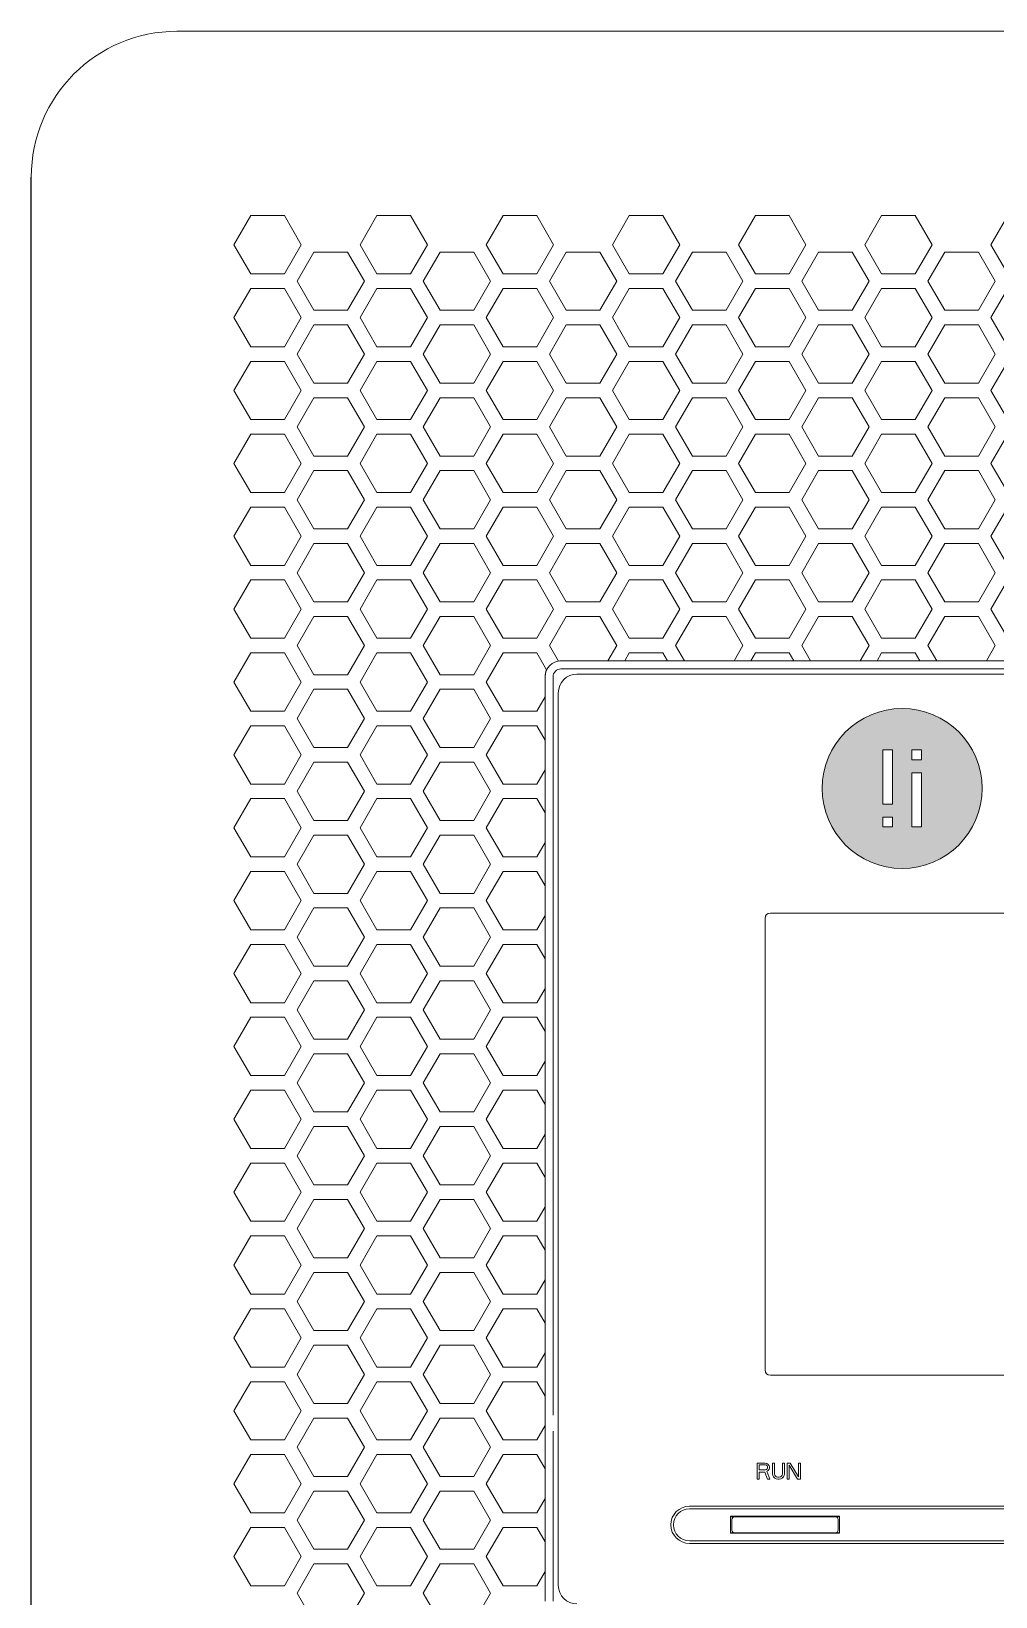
# Model space of a CAD drawing. Header units: millimetres. Extents: x 0 to 40, y -18 to 120.
# Drawn here: x 0 to 16.9, y 92.58 to 120 of the extents above; entities that cross this region are included whole.
import ezdxf

# ---------------------------------------------------------------- set-up
doc = ezdxf.new("R2010")
doc.units = ezdxf.units.MM
for name, color, linetype in [('4208-40004_0', 7, 'Continuous'), ('ACOT', 7, 'Continuous'), ('Capa 1', 7, 'Continuous'), ('UK-MIANBAN_0', 7, 'Continuous')]:
    doc.layers.add(name, color=color, linetype=linetype)

msp = doc.modelspace()

# ---------------------------------------------------------------- hatches: boundary and pattern name
at = {"layer": 'ACOT', "lineweight": 5}
h = msp.add_hatch(color=7, dxfattribs=at)
h.dxf.hatch_style = 1
edge = h.paths.add_edge_path()
edge.add_spline(control_points=[(15.26, 108.138), (14.486, 108.138), (13.859, 107.51), (13.859, 106.736), (13.859, 105.962), (14.486, 105.335), (15.26, 105.335), (16.035, 105.335), (16.662, 105.962), (16.662, 106.736), (16.662, 107.51), (16.035, 108.138), (15.26, 108.138)], knot_values=[0, 0, 0, 0, 1, 1, 1, 2, 2, 2, 3, 3, 3, 4, 4, 4, 4], degree=3, periodic=0)
h.paths.add_polyline_path([(15.6, 107.24), (15.43, 107.24), (15.43, 107.41), (15.6, 107.41)], flags=16)
h.paths.add_polyline_path([(15.6, 106.063), (15.43, 106.063), (15.43, 107.011), (15.6, 107.011)], flags=16)
h.paths.add_polyline_path([(15.091, 106.461), (14.922, 106.461), (14.922, 107.41), (15.091, 107.41)], flags=16)
h.paths.add_polyline_path([(15.091, 106.063), (14.922, 106.063), (14.922, 106.233), (15.091, 106.233)], flags=16)

# ---------------------------------------------------------------- linework, layer by layer
at = {"lineweight": 5}
for p, q in [((37.447, 119.998), (2.553, 119.998)), ((10.614, 108.738), (9.561, 108.738)), ((10.614, 108.738), (9.561, 108.738)), ((30.932, 108.738), (10.614, 108.738)), ((30.932, 108.738), (10.614, 108.738)), ((9.235, 108.412), (9.235, 92.778)), ((9.235, 108.412), (9.235, 92.778))]:
    msp.add_line(p, q, dxfattribs=at)
msp.add_line((0, 45.182), (0, 117.445))
at = {"color": 0, "lineweight": 5}
for p, q in [((3.846, 116.771), (3.551, 116.26)), ((4.435, 116.771), (3.846, 116.771)), ((4.73, 116.26), (4.435, 116.771)), ((6.057, 116.771), (5.762, 116.26)), ((6.647, 116.771), (6.057, 116.771)), ((6.941, 116.26), (6.647, 116.771)), ((8.268, 116.771), (7.973, 116.26)), ((8.858, 116.771), (8.268, 116.771)), ((9.152, 116.26), (8.858, 116.771)), ((10.479, 116.771), (10.184, 116.26)), ((11.069, 116.771), (10.479, 116.771)), ((11.363, 116.26), (11.069, 116.771)), ((12.69, 116.771), (12.395, 116.26)), ((13.28, 116.771), (12.69, 116.771)), ((13.575, 116.26), (13.28, 116.771)), ((14.901, 116.771), (14.606, 116.26)), ((15.491, 116.771), (14.901, 116.771)), ((15.786, 116.26), (15.491, 116.771)), ((17.112, 116.771), (16.817, 116.26)), ((3.551, 116.26), (3.846, 115.749)), ((4.435, 115.749), (4.73, 116.26)), ((5.762, 116.26), (6.057, 115.749)), ((6.647, 115.749), (6.941, 116.26)), ((7.973, 116.26), (8.268, 115.749)), ((8.858, 115.749), (9.152, 116.26)), ((10.184, 116.26), (10.479, 115.749)), ((11.069, 115.749), (11.363, 116.26)), ((12.395, 116.26), (12.69, 115.749)), ((13.28, 115.749), (13.575, 116.26)), ((14.606, 116.26), (14.901, 115.749)), ((15.491, 115.749), (15.786, 116.26)), ((16.817, 116.26), (17.112, 115.749)), ((4.951, 116.132), (4.657, 115.622)), ((5.541, 116.132), (4.951, 116.132)), ((5.836, 115.622), (5.541, 116.132)), ((7.162, 116.132), (6.868, 115.622)), ((7.752, 116.132), (7.162, 116.132)), ((8.047, 115.622), (7.752, 116.132)), ((9.373, 116.132), (9.079, 115.622)), ((9.963, 116.132), (9.373, 116.132)), ((10.258, 115.622), (9.963, 116.132)), ((11.585, 116.132), (11.29, 115.622)), ((12.174, 116.132), (11.585, 116.132)), ((12.469, 115.622), (12.174, 116.132)), ((13.796, 116.132), (13.501, 115.622)), ((14.385, 116.132), (13.796, 116.132)), ((14.68, 115.622), (14.385, 116.132)), ((16.007, 116.132), (15.712, 115.622)), ((16.596, 116.132), (16.007, 116.132)), ((16.891, 115.622), (16.596, 116.132)), ((3.846, 115.749), (4.435, 115.749)), ((6.057, 115.749), (6.647, 115.749)), ((8.268, 115.749), (8.858, 115.749)), ((10.479, 115.749), (11.069, 115.749)), ((12.69, 115.749), (13.28, 115.749)), ((14.901, 115.749), (15.491, 115.749)), ((3.846, 115.494), (3.551, 114.983)), ((4.435, 115.494), (3.846, 115.494)), ((4.73, 114.983), (4.435, 115.494)), ((4.657, 115.622), (4.951, 115.111)), ((5.541, 115.111), (5.836, 115.622)), ((6.057, 115.494), (5.762, 114.983)), ((6.647, 115.494), (6.057, 115.494)), ((6.941, 114.983), (6.647, 115.494)), ((6.868, 115.622), (7.162, 115.111)), ((7.752, 115.111), (8.047, 115.622)), ((8.268, 115.494), (7.973, 114.983)), ((8.858, 115.494), (8.268, 115.494)), ((9.152, 114.983), (8.858, 115.494)), ((9.079, 115.622), (9.373, 115.111)), ((9.963, 115.111), (10.258, 115.622)), ((10.479, 115.494), (10.184, 114.983)), ((11.069, 115.494), (10.479, 115.494)), ((11.363, 114.983), (11.069, 115.494)), ((11.29, 115.622), (11.585, 115.111)), ((12.174, 115.111), (12.469, 115.622)), ((12.69, 115.494), (12.395, 114.983)), ((13.28, 115.494), (12.69, 115.494)), ((13.575, 114.983), (13.28, 115.494)), ((13.501, 115.622), (13.796, 115.111)), ((14.385, 115.111), (14.68, 115.622)), ((14.901, 115.494), (14.606, 114.983)), ((15.491, 115.494), (14.901, 115.494)), ((15.786, 114.983), (15.491, 115.494)), ((15.712, 115.622), (16.007, 115.111)), ((16.596, 115.111), (16.891, 115.622)), ((17.112, 115.494), (16.817, 114.983)), ((3.551, 114.983), (3.846, 114.473)), ((4.435, 114.473), (4.73, 114.983)), ((4.951, 115.111), (5.541, 115.111)), ((5.762, 114.983), (6.057, 114.473)), ((6.647, 114.473), (6.941, 114.983)), ((7.162, 115.111), (7.752, 115.111)), ((7.973, 114.983), (8.268, 114.473)), ((8.858, 114.473), (9.152, 114.983)), ((9.373, 115.111), (9.963, 115.111)), ((10.184, 114.983), (10.479, 114.473)), ((11.069, 114.473), (11.363, 114.983)), ((11.585, 115.111), (12.174, 115.111)), ((12.395, 114.983), (12.69, 114.473)), ((13.28, 114.473), (13.575, 114.983)), ((13.796, 115.111), (14.385, 115.111)), ((14.606, 114.983), (14.901, 114.473)), ((15.491, 114.473), (15.786, 114.983)), ((16.007, 115.111), (16.596, 115.111)), ((16.817, 114.983), (17.112, 114.473)), ((4.951, 114.856), (4.657, 114.345)), ((5.541, 114.856), (4.951, 114.856)), ((5.836, 114.345), (5.541, 114.856)), ((7.162, 114.856), (6.868, 114.345)), ((7.752, 114.856), (7.162, 114.856)), ((8.047, 114.345), (7.752, 114.856)), ((9.373, 114.856), (9.079, 114.345)), ((9.963, 114.856), (9.373, 114.856)), ((10.258, 114.345), (9.963, 114.856)), ((11.585, 114.856), (11.29, 114.345)), ((12.174, 114.856), (11.585, 114.856)), ((12.469, 114.345), (12.174, 114.856)), ((13.796, 114.856), (13.501, 114.345)), ((14.385, 114.856), (13.796, 114.856)), ((14.68, 114.345), (14.385, 114.856)), ((16.007, 114.856), (15.712, 114.345)), ((16.596, 114.856), (16.007, 114.856)), ((16.891, 114.345), (16.596, 114.856)), ((3.846, 114.473), (4.435, 114.473)), ((4.657, 114.345), (4.951, 113.834)), ((5.541, 113.834), (5.836, 114.345)), ((6.057, 114.473), (6.647, 114.473)), ((6.868, 114.345), (7.162, 113.834)), ((7.752, 113.834), (8.047, 114.345)), ((8.268, 114.473), (8.858, 114.473)), ((9.079, 114.345), (9.373, 113.834)), ((9.963, 113.834), (10.258, 114.345)), ((10.479, 114.473), (11.069, 114.473)), ((11.29, 114.345), (11.585, 113.834)), ((12.174, 113.834), (12.469, 114.345)), ((12.69, 114.473), (13.28, 114.473)), ((13.501, 114.345), (13.796, 113.834)), ((14.385, 113.834), (14.68, 114.345)), ((14.901, 114.473), (15.491, 114.473)), ((15.712, 114.345), (16.007, 113.834)), ((16.596, 113.834), (16.891, 114.345)), ((3.846, 114.217), (3.551, 113.707)), ((4.435, 114.217), (3.846, 114.217)), ((4.73, 113.707), (4.435, 114.217)), ((6.057, 114.217), (5.762, 113.707)), ((6.647, 114.217), (6.057, 114.217)), ((6.941, 113.707), (6.647, 114.217)), ((8.268, 114.217), (7.973, 113.707)), ((8.858, 114.217), (8.268, 114.217)), ((9.152, 113.707), (8.858, 114.217)), ((10.479, 114.217), (10.184, 113.707)), ((11.069, 114.217), (10.479, 114.217)), ((11.363, 113.707), (11.069, 114.217)), ((12.69, 114.217), (12.395, 113.707)), ((13.28, 114.217), (12.69, 114.217)), ((13.575, 113.707), (13.28, 114.217)), ((14.901, 114.217), (14.606, 113.707)), ((15.491, 114.217), (14.901, 114.217)), ((15.786, 113.707), (15.491, 114.217)), ((17.112, 114.217), (16.817, 113.707)), ((4.951, 113.834), (5.541, 113.834)), ((7.162, 113.834), (7.752, 113.834)), ((9.373, 113.834), (9.963, 113.834)), ((11.585, 113.834), (12.174, 113.834)), ((13.796, 113.834), (14.385, 113.834)), ((16.007, 113.834), (16.596, 113.834)), ((3.551, 113.707), (3.846, 113.196)), ((4.435, 113.196), (4.73, 113.707)), ((4.951, 113.579), (4.657, 113.069)), ((5.541, 113.579), (4.951, 113.579)), ((5.836, 113.069), (5.541, 113.579)), ((5.762, 113.707), (6.057, 113.196)), ((6.647, 113.196), (6.941, 113.707)), ((7.162, 113.579), (6.868, 113.069)), ((7.752, 113.579), (7.162, 113.579)), ((8.047, 113.069), (7.752, 113.579)), ((7.973, 113.707), (8.268, 113.196)), ((8.858, 113.196), (9.152, 113.707)), ((9.373, 113.579), (9.079, 113.069)), ((9.963, 113.579), (9.373, 113.579)), ((10.258, 113.069), (9.963, 113.579)), ((10.184, 113.707), (10.479, 113.196)), ((11.069, 113.196), (11.363, 113.707)), ((11.585, 113.579), (11.29, 113.069)), ((12.174, 113.579), (11.585, 113.579)), ((12.469, 113.069), (12.174, 113.579)), ((12.395, 113.707), (12.69, 113.196)), ((13.28, 113.196), (13.575, 113.707)), ((13.796, 113.579), (13.501, 113.069)), ((14.385, 113.579), (13.796, 113.579)), ((14.68, 113.069), (14.385, 113.579)), ((14.606, 113.707), (14.901, 113.196)), ((15.491, 113.196), (15.786, 113.707)), ((16.007, 113.579), (15.712, 113.069)), ((16.596, 113.579), (16.007, 113.579)), ((16.891, 113.069), (16.596, 113.579)), ((16.817, 113.707), (17.112, 113.196)), ((3.846, 113.196), (4.435, 113.196)), ((4.657, 113.069), (4.951, 112.558)), ((5.541, 112.558), (5.836, 113.069)), ((6.057, 113.196), (6.647, 113.196)), ((6.868, 113.069), (7.162, 112.558)), ((7.752, 112.558), (8.047, 113.069)), ((8.268, 113.196), (8.858, 113.196)), ((9.079, 113.069), (9.373, 112.558)), ((9.963, 112.558), (10.258, 113.069)), ((10.479, 113.196), (11.069, 113.196)), ((11.29, 113.069), (11.585, 112.558)), ((12.174, 112.558), (12.469, 113.069)), ((12.69, 113.196), (13.28, 113.196)), ((13.501, 113.069), (13.796, 112.558)), ((14.385, 112.558), (14.68, 113.069)), ((14.901, 113.196), (15.491, 113.196)), ((15.712, 113.069), (16.007, 112.558)), ((16.596, 112.558), (16.891, 113.069)), ((3.846, 112.941), (3.551, 112.43)), ((4.435, 112.941), (3.846, 112.941)), ((4.73, 112.43), (4.435, 112.941)), ((6.057, 112.941), (5.762, 112.43)), ((6.647, 112.941), (6.057, 112.941)), ((6.941, 112.43), (6.647, 112.941)), ((8.268, 112.941), (7.973, 112.43)), ((8.858, 112.941), (8.268, 112.941)), ((9.152, 112.43), (8.858, 112.941)), ((10.479, 112.941), (10.184, 112.43)), ((11.069, 112.941), (10.479, 112.941)), ((11.363, 112.43), (11.069, 112.941)), ((12.69, 112.941), (12.395, 112.43)), ((13.28, 112.941), (12.69, 112.941)), ((13.575, 112.43), (13.28, 112.941)), ((14.901, 112.941), (14.606, 112.43)), ((15.491, 112.941), (14.901, 112.941)), ((15.786, 112.43), (15.491, 112.941)), ((17.112, 112.941), (16.817, 112.43)), ((3.551, 112.43), (3.846, 111.92)), ((4.435, 111.92), (4.73, 112.43)), ((4.951, 112.558), (5.541, 112.558)), ((5.762, 112.43), (6.057, 111.92)), ((6.647, 111.92), (6.941, 112.43)), ((7.162, 112.558), (7.752, 112.558)), ((7.973, 112.43), (8.268, 111.92)), ((8.858, 111.92), (9.152, 112.43)), ((9.373, 112.558), (9.963, 112.558)), ((10.184, 112.43), (10.479, 111.92)), ((11.069, 111.92), (11.363, 112.43)), ((11.585, 112.558), (12.174, 112.558)), ((12.395, 112.43), (12.69, 111.92)), ((13.28, 111.92), (13.575, 112.43)), ((13.796, 112.558), (14.385, 112.558)), ((14.606, 112.43), (14.901, 111.92)), ((15.491, 111.92), (15.786, 112.43)), ((16.007, 112.558), (16.596, 112.558)), ((16.817, 112.43), (17.112, 111.92)), ((4.951, 112.303), (4.657, 111.792)), ((5.541, 112.303), (4.951, 112.303)), ((5.836, 111.792), (5.541, 112.303)), ((7.162, 112.303), (6.868, 111.792)), ((7.752, 112.303), (7.162, 112.303)), ((8.047, 111.792), (7.752, 112.303)), ((9.373, 112.303), (9.079, 111.792)), ((9.963, 112.303), (9.373, 112.303)), ((10.258, 111.792), (9.963, 112.303)), ((11.585, 112.303), (11.29, 111.792)), ((12.174, 112.303), (11.585, 112.303)), ((12.469, 111.792), (12.174, 112.303)), ((13.796, 112.303), (13.501, 111.792)), ((14.385, 112.303), (13.796, 112.303)), ((14.68, 111.792), (14.385, 112.303)), ((16.007, 112.303), (15.712, 111.792)), ((16.596, 112.303), (16.007, 112.303)), ((16.891, 111.792), (16.596, 112.303)), ((3.846, 111.92), (4.435, 111.92)), ((6.057, 111.92), (6.647, 111.92)), ((8.268, 111.92), (8.858, 111.92)), ((10.479, 111.92), (11.069, 111.92)), ((12.69, 111.92), (13.28, 111.92)), ((14.901, 111.92), (15.491, 111.92)), ((3.846, 111.664), (3.551, 111.154)), ((4.435, 111.664), (3.846, 111.664)), ((4.73, 111.154), (4.435, 111.664)), ((4.657, 111.792), (4.951, 111.281)), ((5.541, 111.281), (5.836, 111.792)), ((6.057, 111.664), (5.762, 111.154)), ((6.647, 111.664), (6.057, 111.664)), ((6.941, 111.154), (6.647, 111.664)), ((6.868, 111.792), (7.162, 111.281)), ((7.752, 111.281), (8.047, 111.792)), ((8.268, 111.664), (7.973, 111.154)), ((8.858, 111.664), (8.268, 111.664)), ((9.152, 111.154), (8.858, 111.664)), ((9.079, 111.792), (9.373, 111.281)), ((9.963, 111.281), (10.258, 111.792)), ((10.479, 111.664), (10.184, 111.154)), ((11.069, 111.664), (10.479, 111.664)), ((11.363, 111.154), (11.069, 111.664)), ((11.29, 111.792), (11.585, 111.281)), ((12.174, 111.281), (12.469, 111.792)), ((12.69, 111.664), (12.395, 111.154)), ((13.28, 111.664), (12.69, 111.664)), ((13.575, 111.154), (13.28, 111.664)), ((13.501, 111.792), (13.796, 111.281)), ((14.385, 111.281), (14.68, 111.792)), ((14.901, 111.664), (14.606, 111.154)), ((15.491, 111.664), (14.901, 111.664)), ((15.786, 111.154), (15.491, 111.664)), ((15.712, 111.792), (16.007, 111.281)), ((16.596, 111.281), (16.891, 111.792)), ((17.112, 111.664), (16.817, 111.154)), ((3.551, 111.154), (3.846, 110.643)), ((4.435, 110.643), (4.73, 111.154)), ((4.951, 111.281), (5.541, 111.281)), ((5.762, 111.154), (6.057, 110.643)), ((6.647, 110.643), (6.941, 111.154)), ((7.162, 111.281), (7.752, 111.281)), ((7.973, 111.154), (8.268, 110.643)), ((8.858, 110.643), (9.152, 111.154)), ((9.373, 111.281), (9.963, 111.281)), ((10.184, 111.154), (10.479, 110.643)), ((11.069, 110.643), (11.363, 111.154)), ((11.585, 111.281), (12.174, 111.281)), ((12.395, 111.154), (12.69, 110.643)), ((13.28, 110.643), (13.575, 111.154)), ((13.796, 111.281), (14.385, 111.281)), ((14.606, 111.154), (14.901, 110.643)), ((15.491, 110.643), (15.786, 111.154)), ((16.007, 111.281), (16.596, 111.281)), ((16.817, 111.154), (17.112, 110.643)), ((4.951, 111.026), (4.657, 110.515)), ((5.541, 111.026), (4.951, 111.026)), ((5.836, 110.515), (5.541, 111.026)), ((7.162, 111.026), (6.868, 110.515)), ((7.752, 111.026), (7.162, 111.026)), ((8.047, 110.515), (7.752, 111.026)), ((9.373, 111.026), (9.079, 110.515)), ((9.963, 111.026), (9.373, 111.026)), ((10.258, 110.515), (9.963, 111.026)), ((11.585, 111.026), (11.29, 110.515)), ((12.174, 111.026), (11.585, 111.026)), ((12.469, 110.515), (12.174, 111.026)), ((13.796, 111.026), (13.501, 110.515)), ((14.385, 111.026), (13.796, 111.026)), ((14.68, 110.515), (14.385, 111.026)), ((16.007, 111.026), (15.712, 110.515)), ((16.596, 111.026), (16.007, 111.026)), ((16.891, 110.515), (16.596, 111.026)), ((3.846, 110.643), (4.435, 110.643)), ((4.657, 110.515), (4.951, 110.005)), ((5.541, 110.005), (5.836, 110.515)), ((6.057, 110.643), (6.647, 110.643)), ((6.868, 110.515), (7.162, 110.005)), ((7.752, 110.005), (8.047, 110.515)), ((8.268, 110.643), (8.858, 110.643)), ((9.079, 110.515), (9.373, 110.005)), ((9.963, 110.005), (10.258, 110.515)), ((10.479, 110.643), (11.069, 110.643)), ((11.29, 110.515), (11.585, 110.005)), ((12.174, 110.005), (12.469, 110.515)), ((12.69, 110.643), (13.28, 110.643)), ((13.501, 110.515), (13.796, 110.005)), ((14.385, 110.005), (14.68, 110.515)), ((14.901, 110.643), (15.491, 110.643)), ((15.712, 110.515), (16.007, 110.005)), ((16.596, 110.005), (16.891, 110.515)), ((3.846, 110.388), (3.551, 109.877)), ((4.435, 110.388), (3.846, 110.388)), ((4.73, 109.877), (4.435, 110.388)), ((6.057, 110.388), (5.762, 109.877)), ((6.647, 110.388), (6.057, 110.388)), ((6.941, 109.877), (6.647, 110.388)), ((8.268, 110.388), (7.973, 109.877)), ((8.858, 110.388), (8.268, 110.388)), ((9.152, 109.877), (8.858, 110.388)), ((10.479, 110.388), (10.184, 109.877)), ((11.069, 110.388), (10.479, 110.388)), ((11.363, 109.877), (11.069, 110.388)), ((12.69, 110.388), (12.395, 109.877)), ((13.28, 110.388), (12.69, 110.388)), ((13.575, 109.877), (13.28, 110.388)), ((14.901, 110.388), (14.606, 109.877)), ((15.491, 110.388), (14.901, 110.388)), ((15.786, 109.877), (15.491, 110.388)), ((17.112, 110.388), (16.817, 109.877)), ((4.951, 110.005), (5.541, 110.005)), ((7.162, 110.005), (7.752, 110.005)), ((9.373, 110.005), (9.963, 110.005)), ((11.585, 110.005), (12.174, 110.005)), ((13.796, 110.005), (14.385, 110.005)), ((16.007, 110.005), (16.596, 110.005)), ((3.551, 109.877), (3.846, 109.366)), ((4.435, 109.366), (4.73, 109.877)), ((4.951, 109.749), (4.657, 109.239)), ((5.541, 109.749), (4.951, 109.749)), ((5.836, 109.239), (5.541, 109.749)), ((5.762, 109.877), (6.057, 109.366)), ((6.647, 109.366), (6.941, 109.877)), ((7.162, 109.749), (6.868, 109.239)), ((7.752, 109.749), (7.162, 109.749)), ((8.047, 109.239), (7.752, 109.749)), ((7.973, 109.877), (8.268, 109.366)), ((8.858, 109.366), (9.152, 109.877)), ((9.373, 109.749), (9.079, 109.239)), ((9.963, 109.749), (9.373, 109.749)), ((10.258, 109.239), (9.963, 109.749)), ((10.184, 109.877), (10.479, 109.366)), ((11.069, 109.366), (11.363, 109.877)), ((11.585, 109.749), (11.29, 109.239)), ((12.174, 109.749), (11.585, 109.749)), ((12.469, 109.239), (12.174, 109.749)), ((12.395, 109.877), (12.69, 109.366)), ((13.28, 109.366), (13.575, 109.877)), ((13.796, 109.749), (13.501, 109.239)), ((14.385, 109.749), (13.796, 109.749)), ((14.68, 109.239), (14.385, 109.749)), ((14.606, 109.877), (14.901, 109.366)), ((15.491, 109.366), (15.786, 109.877)), ((16.007, 109.749), (15.712, 109.239)), ((16.596, 109.749), (16.007, 109.749)), ((16.891, 109.239), (16.596, 109.749)), ((16.817, 109.877), (17.112, 109.366)), ((3.846, 109.366), (4.435, 109.366)), ((4.657, 109.239), (4.951, 108.728)), ((5.541, 108.728), (5.836, 109.239)), ((6.057, 109.366), (6.647, 109.366)), ((6.868, 109.239), (7.162, 108.728)), ((7.752, 108.728), (8.047, 109.239)), ((8.268, 109.366), (8.858, 109.366)), ((9.079, 109.239), (9.236, 108.967)), ((10.103, 108.971), (10.258, 109.239)), ((10.479, 109.366), (11.069, 109.366)), ((11.29, 109.239), (11.445, 108.971)), ((12.314, 108.971), (12.469, 109.239)), ((12.69, 109.366), (13.28, 109.366)), ((13.501, 109.239), (13.656, 108.971)), ((14.525, 108.971), (14.68, 109.239)), ((14.901, 109.366), (15.491, 109.366)), ((15.712, 109.239), (15.867, 108.971)), ((16.736, 108.971), (16.891, 109.239)), ((3.846, 109.111), (3.551, 108.6)), ((4.435, 109.111), (3.846, 109.111)), ((4.73, 108.6), (4.435, 109.111)), ((6.057, 109.111), (5.762, 108.6)), ((6.647, 109.111), (6.057, 109.111)), ((6.941, 108.6), (6.647, 109.111)), ((8.268, 109.111), (7.973, 108.6)), ((8.858, 109.111), (8.268, 109.111)), ((9.03, 108.812), (8.858, 109.111)), ((10.479, 109.111), (10.398, 108.971)), ((11.069, 109.111), (10.479, 109.111)), ((11.15, 108.971), (11.069, 109.111)), ((12.69, 109.111), (12.609, 108.971)), ((13.28, 109.111), (12.69, 109.111)), ((13.361, 108.971), (13.28, 109.111)), ((14.901, 109.111), (14.82, 108.971)), ((15.491, 109.111), (14.901, 109.111)), ((15.572, 108.971), (15.491, 109.111)), ((3.551, 108.6), (3.846, 108.09)), ((4.435, 108.09), (4.73, 108.6)), ((4.951, 108.728), (5.541, 108.728)), ((5.762, 108.6), (6.057, 108.09)), ((6.647, 108.09), (6.941, 108.6)), ((7.162, 108.728), (7.752, 108.728)), ((7.973, 108.6), (8.268, 108.09)), ((4.951, 108.473), (4.657, 107.962)), ((5.541, 108.473), (4.951, 108.473)), ((5.836, 107.962), (5.541, 108.473)), ((7.162, 108.473), (6.868, 107.962)), ((7.752, 108.473), (7.162, 108.473)), ((8.047, 107.962), (7.752, 108.473)), ((8.858, 108.09), (9.002, 108.341)), ((3.846, 108.09), (4.435, 108.09)), ((6.057, 108.09), (6.647, 108.09)), ((8.268, 108.09), (8.858, 108.09)), ((3.846, 107.834), (3.551, 107.324)), ((4.435, 107.834), (3.846, 107.834)), ((4.73, 107.324), (4.435, 107.834)), ((4.657, 107.962), (4.951, 107.452)), ((5.541, 107.452), (5.836, 107.962)), ((6.057, 107.834), (5.762, 107.324)), ((6.647, 107.834), (6.057, 107.834)), ((6.941, 107.324), (6.647, 107.834)), ((6.868, 107.962), (7.162, 107.452)), ((7.752, 107.452), (8.047, 107.962)), ((8.268, 107.834), (7.973, 107.324)), ((8.858, 107.834), (8.268, 107.834)), ((9.002, 107.584), (8.858, 107.834)), ((3.551, 107.324), (3.846, 106.813)), ((4.435, 106.813), (4.73, 107.324)), ((4.951, 107.452), (5.541, 107.452)), ((5.762, 107.324), (6.057, 106.813)), ((6.647, 106.813), (6.941, 107.324)), ((7.162, 107.452), (7.752, 107.452)), ((7.973, 107.324), (8.268, 106.813)), ((4.951, 107.196), (4.657, 106.686)), ((5.541, 107.196), (4.951, 107.196)), ((5.836, 106.686), (5.541, 107.196)), ((7.162, 107.196), (6.868, 106.686)), ((7.752, 107.196), (7.162, 107.196)), ((8.047, 106.686), (7.752, 107.196)), ((8.858, 106.813), (9.002, 107.064)), ((3.846, 106.813), (4.435, 106.813)), ((4.657, 106.686), (4.951, 106.175)), ((5.541, 106.175), (5.836, 106.686)), ((6.057, 106.813), (6.647, 106.813)), ((6.868, 106.686), (7.162, 106.175)), ((7.752, 106.175), (8.047, 106.686)), ((8.268, 106.813), (8.858, 106.813)), ((3.846, 106.558), (3.551, 106.047)), ((4.435, 106.558), (3.846, 106.558)), ((4.73, 106.047), (4.435, 106.558)), ((6.057, 106.558), (5.762, 106.047)), ((6.647, 106.558), (6.057, 106.558)), ((6.941, 106.047), (6.647, 106.558)), ((8.268, 106.558), (7.973, 106.047)), ((8.858, 106.558), (8.268, 106.558)), ((9.002, 106.307), (8.858, 106.558)), ((4.951, 106.175), (5.541, 106.175)), ((7.162, 106.175), (7.752, 106.175)), ((3.551, 106.047), (3.846, 105.537)), ((4.435, 105.537), (4.73, 106.047)), ((4.951, 105.92), (4.657, 105.409)), ((5.541, 105.92), (4.951, 105.92)), ((5.836, 105.409), (5.541, 105.92)), ((5.762, 106.047), (6.057, 105.537)), ((6.647, 105.537), (6.941, 106.047)), ((7.162, 105.92), (6.868, 105.409)), ((7.752, 105.92), (7.162, 105.92)), ((8.047, 105.409), (7.752, 105.92)), ((7.973, 106.047), (8.268, 105.537)), ((8.858, 105.537), (9.002, 105.788)), ((3.846, 105.537), (4.435, 105.537)), ((4.657, 105.409), (4.951, 104.898)), ((5.541, 104.898), (5.836, 105.409)), ((6.057, 105.537), (6.647, 105.537)), ((6.868, 105.409), (7.162, 104.898)), ((7.752, 104.898), (8.047, 105.409)), ((8.268, 105.537), (8.858, 105.537)), ((3.846, 105.281), (3.551, 104.771)), ((4.435, 105.281), (3.846, 105.281)), ((4.73, 104.771), (4.435, 105.281)), ((6.057, 105.281), (5.762, 104.771)), ((6.647, 105.281), (6.057, 105.281)), ((6.941, 104.771), (6.647, 105.281)), ((8.268, 105.281), (7.973, 104.771)), ((8.858, 105.281), (8.268, 105.281)), ((9.002, 105.03), (8.858, 105.281)), ((3.551, 104.771), (3.846, 104.26)), ((4.435, 104.26), (4.73, 104.771)), ((4.951, 104.898), (5.541, 104.898)), ((5.762, 104.771), (6.057, 104.26)), ((6.647, 104.26), (6.941, 104.771)), ((7.162, 104.898), (7.752, 104.898)), ((7.973, 104.771), (8.268, 104.26)), ((4.951, 104.643), (4.657, 104.132)), ((5.541, 104.643), (4.951, 104.643)), ((5.836, 104.132), (5.541, 104.643)), ((7.162, 104.643), (6.868, 104.132)), ((7.752, 104.643), (7.162, 104.643)), ((8.047, 104.132), (7.752, 104.643)), ((8.858, 104.26), (9.002, 104.511)), ((3.846, 104.26), (4.435, 104.26)), ((6.057, 104.26), (6.647, 104.26)), ((8.268, 104.26), (8.858, 104.26)), ((3.846, 104.005), (3.551, 103.494)), ((4.435, 104.005), (3.846, 104.005)), ((4.73, 103.494), (4.435, 104.005)), ((4.657, 104.132), (4.951, 103.622)), ((5.541, 103.622), (5.836, 104.132)), ((6.057, 104.005), (5.762, 103.494)), ((6.647, 104.005), (6.057, 104.005)), ((6.941, 103.494), (6.647, 104.005)), ((6.868, 104.132), (7.162, 103.622)), ((7.752, 103.622), (8.047, 104.132)), ((8.268, 104.005), (7.973, 103.494)), ((8.858, 104.005), (8.268, 104.005)), ((9.002, 103.754), (8.858, 104.005)), ((3.551, 103.494), (3.846, 102.983)), ((4.435, 102.983), (4.73, 103.494)), ((4.951, 103.622), (5.541, 103.622)), ((5.762, 103.494), (6.057, 102.983)), ((6.647, 102.983), (6.941, 103.494)), ((7.162, 103.622), (7.752, 103.622)), ((7.973, 103.494), (8.268, 102.983)), ((4.951, 103.366), (4.657, 102.856)), ((5.541, 103.366), (4.951, 103.366)), ((5.836, 102.856), (5.541, 103.366)), ((7.162, 103.366), (6.868, 102.856)), ((7.752, 103.366), (7.162, 103.366)), ((8.047, 102.856), (7.752, 103.366)), ((8.858, 102.983), (9.002, 103.234)), ((3.846, 102.983), (4.435, 102.983)), ((4.657, 102.856), (4.951, 102.345)), ((5.541, 102.345), (5.836, 102.856)), ((6.057, 102.983), (6.647, 102.983)), ((6.868, 102.856), (7.162, 102.345)), ((7.752, 102.345), (8.047, 102.856)), ((8.268, 102.983), (8.858, 102.983)), ((3.846, 102.728), (3.551, 102.217)), ((4.435, 102.728), (3.846, 102.728)), ((4.73, 102.217), (4.435, 102.728)), ((6.057, 102.728), (5.762, 102.217)), ((6.647, 102.728), (6.057, 102.728)), ((6.941, 102.217), (6.647, 102.728)), ((8.268, 102.728), (7.973, 102.217)), ((8.858, 102.728), (8.268, 102.728)), ((9.002, 102.477), (8.858, 102.728)), ((4.951, 102.345), (5.541, 102.345)), ((7.162, 102.345), (7.752, 102.345)), ((3.551, 102.217), (3.846, 101.707)), ((4.435, 101.707), (4.73, 102.217)), ((4.951, 102.09), (4.657, 101.579)), ((5.541, 102.09), (4.951, 102.09)), ((5.836, 101.579), (5.541, 102.09)), ((5.762, 102.217), (6.057, 101.707)), ((6.647, 101.707), (6.941, 102.217)), ((7.162, 102.09), (6.868, 101.579)), ((7.752, 102.09), (7.162, 102.09)), ((8.047, 101.579), (7.752, 102.09)), ((7.973, 102.217), (8.268, 101.707)), ((8.858, 101.707), (9.002, 101.958)), ((3.846, 101.452), (3.551, 100.941)), ((3.846, 101.707), (4.435, 101.707)), ((4.435, 101.452), (3.846, 101.452)), ((4.73, 100.941), (4.435, 101.452)), ((4.657, 101.579), (4.951, 101.069)), ((5.541, 101.069), (5.836, 101.579)), ((6.057, 101.452), (5.762, 100.941)), ((6.057, 101.707), (6.647, 101.707)), ((6.647, 101.452), (6.057, 101.452)), ((6.941, 100.941), (6.647, 101.452)), ((6.868, 101.579), (7.162, 101.069)), ((7.752, 101.069), (8.047, 101.579)), ((8.268, 101.452), (7.973, 100.941)), ((8.268, 101.707), (8.858, 101.707)), ((8.858, 101.452), (8.268, 101.452)), ((9.002, 101.201), (8.858, 101.452)), ((3.551, 100.941), (3.846, 100.43)), ((4.435, 100.43), (4.73, 100.941)), ((4.951, 101.069), (5.541, 101.069)), ((5.762, 100.941), (6.057, 100.43)), ((6.647, 100.43), (6.941, 100.941)), ((7.162, 101.069), (7.752, 101.069)), ((7.973, 100.941), (8.268, 100.43)), ((4.951, 100.813), (4.657, 100.303)), ((5.541, 100.813), (4.951, 100.813)), ((5.836, 100.303), (5.541, 100.813)), ((7.162, 100.813), (6.868, 100.303)), ((7.752, 100.813), (7.162, 100.813)), ((8.047, 100.303), (7.752, 100.813)), ((8.858, 100.43), (9.002, 100.681)), ((3.846, 100.43), (4.435, 100.43)), ((6.057, 100.43), (6.647, 100.43)), ((8.268, 100.43), (8.858, 100.43)), ((3.846, 100.175), (3.551, 99.664)), ((4.435, 100.175), (3.846, 100.175)), ((4.73, 99.664), (4.435, 100.175)), ((4.657, 100.303), (4.951, 99.792)), ((5.541, 99.792), (5.836, 100.303)), ((6.057, 100.175), (5.762, 99.664)), ((6.647, 100.175), (6.057, 100.175)), ((6.941, 99.664), (6.647, 100.175)), ((6.868, 100.303), (7.162, 99.792)), ((7.752, 99.792), (8.047, 100.303)), ((8.268, 100.175), (7.973, 99.664)), ((8.858, 100.175), (8.268, 100.175)), ((9.002, 99.924), (8.858, 100.175)), ((3.551, 99.664), (3.846, 99.154)), ((4.435, 99.154), (4.73, 99.664)), ((4.951, 99.537), (4.657, 99.026)), ((4.951, 99.792), (5.541, 99.792)), ((5.541, 99.537), (4.951, 99.537)), ((5.836, 99.026), (5.541, 99.537)), ((5.762, 99.664), (6.057, 99.154)), ((6.647, 99.154), (6.941, 99.664)), ((7.162, 99.537), (6.868, 99.026)), ((7.162, 99.792), (7.752, 99.792)), ((7.752, 99.537), (7.162, 99.537)), ((8.047, 99.026), (7.752, 99.537)), ((7.973, 99.664), (8.268, 99.154)), ((8.858, 99.154), (9.002, 99.405)), ((3.846, 99.154), (4.435, 99.154)), ((4.657, 99.026), (4.951, 98.515)), ((5.541, 98.515), (5.836, 99.026)), ((6.057, 99.154), (6.647, 99.154)), ((6.868, 99.026), (7.162, 98.515)), ((7.752, 98.515), (8.047, 99.026)), ((8.268, 99.154), (8.858, 99.154)), ((3.846, 98.898), (3.551, 98.388)), ((4.435, 98.898), (3.846, 98.898)), ((4.73, 98.388), (4.435, 98.898)), ((6.057, 98.898), (5.762, 98.388)), ((6.647, 98.898), (6.057, 98.898)), ((6.941, 98.388), (6.647, 98.898)), ((8.268, 98.898), (7.973, 98.388)), ((8.858, 98.898), (8.268, 98.898)), ((9.002, 98.647), (8.858, 98.898)), ((4.951, 98.515), (5.541, 98.515)), ((7.162, 98.515), (7.752, 98.515)), ((3.551, 98.388), (3.846, 97.877)), ((4.435, 97.877), (4.73, 98.388)), ((4.951, 98.26), (4.657, 97.749)), ((5.541, 98.26), (4.951, 98.26)), ((5.836, 97.749), (5.541, 98.26)), ((5.762, 98.388), (6.057, 97.877)), ((6.647, 97.877), (6.941, 98.388)), ((7.162, 98.26), (6.868, 97.749)), ((7.752, 98.26), (7.162, 98.26)), ((8.047, 97.749), (7.752, 98.26)), ((7.973, 98.388), (8.268, 97.877)), ((8.858, 97.877), (9.002, 98.128)), ((3.846, 97.622), (3.551, 97.111)), ((3.846, 97.877), (4.435, 97.877)), ((4.435, 97.622), (3.846, 97.622)), ((4.73, 97.111), (4.435, 97.622)), ((4.657, 97.749), (4.951, 97.239)), ((5.541, 97.239), (5.836, 97.749)), ((6.057, 97.622), (5.762, 97.111)), ((6.057, 97.877), (6.647, 97.877)), ((6.647, 97.622), (6.057, 97.622)), ((6.941, 97.111), (6.647, 97.622)), ((6.868, 97.749), (7.162, 97.239)), ((7.752, 97.239), (8.047, 97.749)), ((8.268, 97.622), (7.973, 97.111)), ((8.268, 97.877), (8.858, 97.877)), ((8.858, 97.622), (8.268, 97.622)), ((9.002, 97.371), (8.858, 97.622)), ((3.551, 97.111), (3.846, 96.6)), ((4.435, 96.6), (4.73, 97.111)), ((4.951, 97.239), (5.541, 97.239)), ((5.762, 97.111), (6.057, 96.6)), ((6.647, 96.6), (6.941, 97.111)), ((7.162, 97.239), (7.752, 97.239)), ((7.973, 97.111), (8.268, 96.6)), ((4.951, 96.983), (4.657, 96.473)), ((5.541, 96.983), (4.951, 96.983)), ((5.836, 96.473), (5.541, 96.983)), ((7.162, 96.983), (6.868, 96.473)), ((7.752, 96.983), (7.162, 96.983)), ((8.047, 96.473), (7.752, 96.983)), ((8.858, 96.6), (9.002, 96.851)), ((3.846, 96.6), (4.435, 96.6)), ((6.057, 96.6), (6.647, 96.6)), ((8.268, 96.6), (8.858, 96.6)), ((3.846, 96.345), (3.551, 95.835)), ((4.435, 96.345), (3.846, 96.345)), ((4.73, 95.835), (4.435, 96.345)), ((4.657, 96.473), (4.951, 95.962)), ((5.541, 95.962), (5.836, 96.473)), ((6.057, 96.345), (5.762, 95.835)), ((6.647, 96.345), (6.057, 96.345)), ((6.941, 95.835), (6.647, 96.345)), ((6.868, 96.473), (7.162, 95.962)), ((7.752, 95.962), (8.047, 96.473)), ((8.268, 96.345), (7.973, 95.835)), ((8.858, 96.345), (8.268, 96.345)), ((9.002, 96.094), (8.858, 96.345)), ((3.551, 95.835), (3.846, 95.324)), ((4.435, 95.324), (4.73, 95.835)), ((4.951, 95.707), (4.657, 95.196)), ((4.951, 95.962), (5.541, 95.962)), ((5.541, 95.707), (4.951, 95.707)), ((5.836, 95.196), (5.541, 95.707)), ((5.762, 95.835), (6.057, 95.324)), ((6.647, 95.324), (6.941, 95.835)), ((7.162, 95.707), (6.868, 95.196)), ((7.162, 95.962), (7.752, 95.962)), ((7.752, 95.707), (7.162, 95.707)), ((8.047, 95.196), (7.752, 95.707)), ((7.973, 95.835), (8.268, 95.324)), ((8.858, 95.324), (9.002, 95.575)), ((3.846, 95.324), (4.435, 95.324)), ((4.657, 95.196), (4.951, 94.686)), ((5.541, 94.686), (5.836, 95.196)), ((6.057, 95.324), (6.647, 95.324)), ((6.868, 95.196), (7.162, 94.686)), ((7.752, 94.686), (8.047, 95.196)), ((8.268, 95.324), (8.858, 95.324)), ((3.846, 95.069), (3.551, 94.558)), ((4.435, 95.069), (3.846, 95.069)), ((4.73, 94.558), (4.435, 95.069)), ((6.057, 95.069), (5.762, 94.558)), ((6.647, 95.069), (6.057, 95.069)), ((6.941, 94.558), (6.647, 95.069)), ((8.268, 95.069), (7.973, 94.558)), ((8.858, 95.069), (8.268, 95.069)), ((9.002, 94.818), (8.858, 95.069)), ((4.951, 94.686), (5.541, 94.686)), ((7.162, 94.686), (7.752, 94.686)), ((3.551, 94.558), (3.846, 94.047)), ((4.435, 94.047), (4.73, 94.558)), ((4.951, 94.43), (4.657, 93.92)), ((5.541, 94.43), (4.951, 94.43)), ((5.836, 93.92), (5.541, 94.43)), ((5.762, 94.558), (6.057, 94.047)), ((6.647, 94.047), (6.941, 94.558)), ((7.162, 94.43), (6.868, 93.92)), ((7.752, 94.43), (7.162, 94.43)), ((8.047, 93.92), (7.752, 94.43)), ((7.973, 94.558), (8.268, 94.047)), ((3.846, 94.047), (4.435, 94.047)), ((6.057, 94.047), (6.647, 94.047)), ((8.268, 94.047), (8.858, 94.047)), ((8.858, 94.047), (9.002, 94.298)), ((3.846, 93.792), (3.551, 93.281)), ((4.435, 93.792), (3.846, 93.792)), ((4.73, 93.281), (4.435, 93.792)), ((4.657, 93.92), (4.951, 93.409)), ((5.541, 93.409), (5.836, 93.92)), ((6.057, 93.792), (5.762, 93.281)), ((6.647, 93.792), (6.057, 93.792)), ((6.941, 93.281), (6.647, 93.792)), ((6.868, 93.92), (7.162, 93.409)), ((7.752, 93.409), (8.047, 93.92)), ((8.268, 93.792), (7.973, 93.281)), ((8.858, 93.792), (8.268, 93.792)), ((9.002, 93.541), (8.858, 93.792)), ((3.551, 93.281), (3.846, 92.771)), ((4.435, 92.771), (4.73, 93.281)), ((4.951, 93.409), (5.541, 93.409)), ((5.762, 93.281), (6.057, 92.771)), ((6.647, 92.771), (6.941, 93.281)), ((7.162, 93.409), (7.752, 93.409)), ((7.973, 93.281), (8.268, 92.771)), ((4.951, 93.154), (4.657, 92.643)), ((5.541, 93.154), (4.951, 93.154)), ((5.836, 92.643), (5.541, 93.154)), ((7.162, 93.154), (6.868, 92.643)), ((7.752, 93.154), (7.162, 93.154)), ((8.047, 92.643), (7.752, 93.154)), ((8.858, 92.771), (9.002, 93.022)), ((3.846, 92.771), (4.435, 92.771)), ((6.057, 92.771), (6.647, 92.771)), ((8.268, 92.771), (8.858, 92.771)), ((4.657, 92.643), (4.951, 92.132)), ((5.541, 92.132), (5.836, 92.643)), ((6.868, 92.643), (7.162, 92.132)), ((7.752, 92.132), (8.047, 92.643))]:
    msp.add_line(p, q, dxfattribs=at)
at = {"color": 255, "lineweight": 5}
for p, q in [((10.614, 108.738), (9.561, 108.738)), ((30.932, 108.738), (10.614, 108.738)), ((9.235, 108.412), (9.235, 92.778))]:
    msp.add_line(p, q, dxfattribs=at)
at = {"lineweight": 5}
for centre, radius, start, end in [((2.553, 117.445), 2.553, 90, 180), ((9.561, 108.412), 0.326, 90, 180), ((9.561, 108.412), 0.326, 90, 180), ((9.561, 92.778), 0.326, 180, 270), ((9.561, 92.778), 0.326, 180, 270)]:
    msp.add_arc(centre, radius, start, end, dxfattribs=at)
at = {"color": 255, "lineweight": 5}
msp.add_arc((9.561, 108.412), 0.326, 90, 180, dxfattribs=at)
at = {"layer": '4208-40004_0', "color": 7, "linetype": 'Continuous', "lineweight": 5}
for p, q in [((14.162, 93.978), (12.255, 93.978)), ((12.278, 93.931), (12.278, 93.745)), ((14.139, 93.745), (14.139, 93.931)), ((12.255, 93.699), (14.162, 93.699))]:
    msp.add_line(p, q, dxfattribs=at)
for centre, start, end in [((12.324, 93.931), 90, 180), ((14.093, 93.931), 0, 90), ((12.324, 93.745), 180, 270), ((14.093, 93.745), 270, 0)]:
    msp.add_arc(centre, 0.0465, start, end, dxfattribs=at)
at = {"layer": 'Capa 1', "color": 7, "lineweight": 5}
for points in [[(15.091, 106.461), (14.922, 106.461), (14.922, 107.41), (15.091, 107.41), (15.091, 106.461)], [(15.6, 107.24), (15.43, 107.24), (15.43, 107.41), (15.6, 107.41), (15.6, 107.24)], [(15.6, 106.063), (15.43, 106.063), (15.43, 107.011), (15.6, 107.011), (15.6, 106.063)], [(15.091, 106.063), (14.922, 106.063), (14.922, 106.233), (15.091, 106.233), (15.091, 106.063)]]:
    msp.add_lwpolyline(points, dxfattribs=at)
msp.add_open_spline([(15.26, 108.138), (14.486, 108.138), (13.859, 107.51), (13.859, 106.736), (13.859, 105.962), (14.486, 105.335), (15.26, 105.335), (16.035, 105.335), (16.662, 105.962), (16.662, 106.736), (16.662, 107.51), (16.035, 108.138), (15.26, 108.138)], degree=3, knots=[0, 0, 0, 0, 1, 1, 1, 2, 2, 2, 3, 3, 3, 4, 4, 4, 4], dxfattribs=at)
at = {"layer": 'UK-MIANBAN_0', "color": 7, "linetype": 'Continuous', "lineweight": 5}
for p, q in [((10.103, 108.971), (9.282, 108.971)), ((10.614, 108.971), (9.282, 108.971)), ((10.614, 108.971), (10.398, 108.971)), ((11.15, 108.971), (10.614, 108.971)), ((29.879, 108.971), (10.614, 108.971)), ((12.314, 108.971), (11.445, 108.971)), ((13.361, 108.971), (12.609, 108.971)), ((14.525, 108.971), (13.656, 108.971)), ((15.572, 108.971), (14.82, 108.971)), ((16.736, 108.971), (15.867, 108.971)), ((9.002, 100.681), (9.002, 108.691)), ((9.002, 92.498), (9.002, 108.691)), ((9.142, 108.691), (9.142, 95.756)), ((10.614, 108.831), (9.282, 108.831)), ((29.879, 108.831), (10.614, 108.831)), ((27.19, 104.554), (12.951, 104.554)), ((12.858, 104.461), (12.858, 96.55)), ((9.002, 99.405), (9.002, 99.924)), ((9.002, 98.128), (9.002, 98.647)), ((9.002, 96.851), (9.002, 97.371)), ((12.951, 96.457), (27.19, 96.457)), ((9.002, 94.298), (9.002, 96.094)), ((9.142, 95.476), (9.142, 92.498)), ((12.72, 94.918), (12.72, 94.639)), ((12.86, 94.918), (12.72, 94.918)), ((12.755, 94.888), (12.755, 94.799)), ((12.865, 94.888), (12.755, 94.888)), ((12.889, 94.912), (12.86, 94.918)), ((12.883, 94.882), (12.865, 94.888)), ((12.894, 94.87), (12.883, 94.882)), ((12.912, 94.894), (12.889, 94.912)), ((12.9, 94.853), (12.894, 94.87)), ((12.929, 94.87), (12.912, 94.894)), ((12.935, 94.853), (12.929, 94.87)), ((12.988, 94.918), (12.988, 94.734)), ((13.022, 94.918), (12.988, 94.918)), ((13.022, 94.734), (13.022, 94.918)), ((13.162, 94.918), (13.162, 94.734)), ((13.197, 94.918), (13.162, 94.918)), ((13.197, 94.734), (13.197, 94.918)), ((13.243, 94.639), (13.243, 94.918)), ((13.243, 94.918), (13.296, 94.918)), ((13.278, 94.882), (13.278, 94.639)), ((13.424, 94.639), (13.278, 94.882)), ((13.296, 94.918), (13.441, 94.68)), ((13.441, 94.68), (13.441, 94.918)), ((13.441, 94.918), (13.476, 94.918)), ((13.476, 94.918), (13.476, 94.639)), ((12.72, 94.639), (12.755, 94.639)), ((12.755, 94.799), (12.865, 94.799)), ((12.755, 94.639), (12.755, 94.763)), ((12.755, 94.763), (12.854, 94.763)), ((12.854, 94.763), (12.9, 94.639)), ((12.865, 94.799), (12.883, 94.805)), ((12.883, 94.805), (12.894, 94.817)), ((12.889, 94.775), (12.912, 94.787)), ((12.941, 94.639), (12.889, 94.775)), ((12.894, 94.817), (12.9, 94.835)), ((12.9, 94.835), (12.9, 94.853)), ((12.9, 94.639), (12.941, 94.639)), ((12.912, 94.787), (12.929, 94.811)), ((12.929, 94.811), (12.935, 94.829)), ((12.935, 94.829), (12.935, 94.853)), ((12.988, 94.734), (12.993, 94.704)), ((12.993, 94.704), (13.005, 94.68)), ((13.005, 94.68), (13.028, 94.657)), ((13.028, 94.71), (13.022, 94.734)), ((13.04, 94.692), (13.028, 94.71)), ((13.028, 94.657), (13.052, 94.645)), ((13.057, 94.68), (13.04, 94.692)), ((13.052, 94.645), (13.081, 94.639)), ((13.081, 94.674), (13.057, 94.68)), ((13.104, 94.674), (13.081, 94.674)), ((13.081, 94.639), (13.104, 94.639)), ((13.127, 94.68), (13.104, 94.674)), ((13.104, 94.639), (13.133, 94.645)), ((13.145, 94.692), (13.127, 94.68)), ((13.133, 94.645), (13.156, 94.657)), ((13.156, 94.71), (13.145, 94.692)), ((13.162, 94.734), (13.156, 94.71)), ((13.156, 94.657), (13.179, 94.68)), ((13.179, 94.68), (13.191, 94.704)), ((13.191, 94.704), (13.197, 94.734)), ((13.278, 94.639), (13.243, 94.639)), ((13.476, 94.639), (13.424, 94.639)), ((11.533, 94.164), (28.657, 94.164)), ((11.533, 94.118), (28.657, 94.118)), ((12.255, 93.987), (12.255, 93.689)), ((14.162, 93.987), (12.255, 93.987)), ((14.162, 93.689), (14.162, 93.987)), ((9.002, 93.022), (9.002, 93.541)), ((28.657, 93.559), (11.533, 93.559)), ((28.657, 93.513), (11.533, 93.513)), ((12.255, 93.689), (14.162, 93.689))]:
    msp.add_line(p, q, dxfattribs=at)
for centre, radius, start, end in [((9.282, 108.691), 0.279, 90, 180), ((9.282, 108.691), 0.279, 90, 99.4838), ((9.282, 108.691), 0.279, 154.3205, 180), ((9.282, 108.691), 0.14, 90, 180), ((12.951, 104.461), 0.0931, 90, 180), ((12.951, 96.55), 0.0931, 180, 270), ((11.533, 93.838), 0.326, 90, 270), ((11.533, 93.838), 0.279, 90, 270)]:
    msp.add_arc(centre, radius, start, end, dxfattribs=at)

doc.saveas('drawing.dxf')
